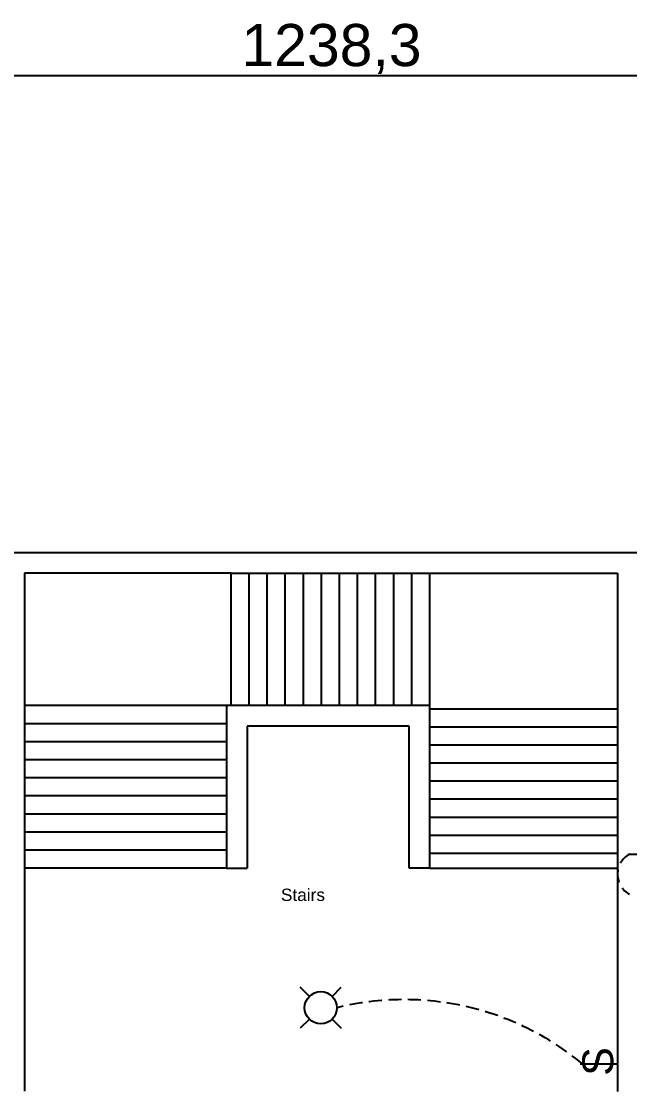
# Model space of a CAD drawing. Header units: feet. Extents: x 15180 to 17114, y 6067 to 8094.
# Drawn here: x 15941 to 16236, y 6467 to 6986 of the extents above; entities that cross this region are included whole.
import ezdxf

# ---------------------------------------------------------------- set-up
doc = ezdxf.new("R2010")
doc.units = ezdxf.units.FT
doc.linetypes.add('HIDDEN', pattern=[9.525, 6.35, -3.175])
for name, color, linetype in [('Dimension', 130, 'Continuous'), ('Electrical', 50, 'Continuous'), ('Electrical Hidden', 120, 'HIDDEN')]:
    doc.layers.add(name, color=color, linetype=linetype)
doc.styles.get("Standard").update_dxf_attribs({"font": 'arial.ttf'})
doc.dimstyles.new('ISO-25', dxfattribs={"dimtxt": 20.5, "dimasz": 10.5, "dimexe": 1.25, "dimexo": 0.625, "dimtad": 1, "dimtxsty": 'Standard', "dimcen": 2.5, "dimadec": 0, "dimazin": 0, "dimtfac": 1, "dimtmove": 0, "dimatfit": 3, "dimfxl": 1, "dimarcsym": 0})

# ---------------------------------------------------------------- blocks, each defined once
blk = doc.blocks.new('*D3')
at = {"layer": 'Defpoints', "color": 0, "transparency": 16777216}
for p in [(16710.41, 6959.29), (15472.11, 6727.24), (16710.41, 6726.06)]:
    blk.add_point(p, dxfattribs=at)
at = {"layer": 'Dimension', "color": 0, "lineweight": -2, "transparency": 16777216}
for p, q in [((15472.11, 6727.87), (15472.11, 6960.54)), ((15482.61, 6959.29), (16699.91, 6959.29)), ((16710.41, 6726.69), (16710.41, 6960.54))]:
    blk.add_line(p, q, dxfattribs=at)
at = {"layer": 'Dimension', "color": 0, "transparency": 16777216}
for points in [[(15482.61, 6961.04), (15482.61, 6957.54), (15472.11, 6959.29)], [(16699.91, 6961.04), (16699.91, 6957.54), (16710.41, 6959.29)]]:
    blk.add_solid(points, dxfattribs=at)
at = {"layer": 'Dimension', "color": 0, "transparency": 16777216, "insert": (16091.26, 6972.24), "char_height": 20.5, "attachment_point": 5}
blk.add_mtext('1238,3', dxfattribs=at)
blk = doc.blocks.new('*U131')
at = {"layer": 'Electrical'}
blk.add_line((-2.22, -2.22), (2.22, 2.22), dxfattribs=at)
blk = doc.blocks.new('*U132')
at = {"layer": 'Electrical', "color": 0, "linetype": 'ByBlock', "lineweight": -2, "transparency": 16777216}
for p, rotation in [((12970.18, 6151.56), 90.00000000000001), ((12970.18, 6136.04), 180), ((12985.7, 6136.04), 270)]:
    blk.add_blockref('*U131', p, dxfattribs=dict(at, rotation=rotation))
blk.add_blockref('*U131', (12985.7, 6151.56), dxfattribs=at)

msp = doc.modelspace()

# ---------------------------------------------------------------- linework, layer by layer
for p, q in [((15488.46, 6727.242), (16357.112, 6727.242)), ((15942.019, 6717.182), (15942.019, 6573.662)), ((16042.441, 6717.182), (16040.194, 6717.182)), ((16042.441, 6652.746), (16042.441, 6717.182)), ((16042.441, 6717.182), (16139.098, 6717.182)), ((16051.228, 6652.746), (16051.228, 6717.182)), ((16060.015, 6652.746), (16060.015, 6717.182)), ((16068.802, 6652.746), (16068.802, 6717.182)), ((16077.589, 6652.746), (16077.589, 6717.182)), ((16086.376, 6652.746), (16086.376, 6717.182)), ((16095.163, 6652.746), (16095.163, 6717.182)), ((16103.95, 6652.746), (16103.95, 6717.182)), ((16112.737, 6652.746), (16112.737, 6717.182)), ((16121.524, 6652.746), (16121.524, 6717.182)), ((16130.311, 6652.746), (16130.311, 6717.182)), ((16139.098, 6652.746), (16139.098, 6717.182)), ((16230.302, 6717.182), (16230.302, 6589.757)), ((16040.194, 6652.746), (15942.019, 6652.746)), ((16139.098, 6652.746), (16040.194, 6652.746)), ((16040.194, 6652.746), (16040.194, 6573.662)), ((16139.098, 6573.662), (16139.098, 6652.746)), ((16139.098, 6651.267), (16230.302, 6651.267)), ((16040.194, 6643.959), (15942.019, 6643.959)), ((16129.039, 6642.687), (16050.253, 6642.687)), ((16050.253, 6642.687), (16050.253, 6573.662)), ((16129.039, 6573.662), (16129.039, 6642.687)), ((16139.098, 6642.48), (16230.302, 6642.48)), ((16040.194, 6635.172), (15942.019, 6635.172)), ((16139.098, 6633.693), (16230.302, 6633.693)), ((16040.194, 6626.385), (15942.019, 6626.385)), ((16139.098, 6624.906), (16230.302, 6624.906)), ((16040.194, 6617.598), (15942.019, 6617.598)), ((16139.098, 6616.119), (16230.302, 6616.119)), ((16040.194, 6608.811), (15942.019, 6608.811)), ((16139.098, 6607.332), (16230.302, 6607.332)), ((16040.194, 6600.024), (15942.019, 6600.024)), ((16139.098, 6598.545), (16230.302, 6598.545)), ((16040.194, 6591.236), (15942.019, 6591.236)), ((16139.098, 6589.757), (16230.302, 6589.757)), ((16139.098, 6589.757), (16230.302, 6589.757)), ((16230.302, 6589.757), (16230.302, 6573.662)), ((16040.194, 6582.449), (15942.019, 6582.449)), ((16139.098, 6580.97), (16230.302, 6580.97)), ((16230.302, 6580.97), (16230.302, 6465.074)), ((16040.194, 6573.662), (15942.019, 6573.662)), ((15942.019, 6573.662), (15942.022, 6465.223)), ((16040.194, 6573.662), (16050.253, 6573.662)), ((16139.098, 6573.662), (16129.039, 6573.662)), ((16139.098, 6573.662), (16230.302, 6573.662))]:
    msp.add_line(p, q)
for points in [[(16040.194, 6717.182), (15942.019, 6717.182)], [(16139.098, 6717.182), (16230.302, 6717.182)]]:
    msp.add_lwpolyline(points)
at = {"layer": 'Electrical', "color": 3}
msp.add_line((16236.057, 6580.47), (16254.258, 6580.47), dxfattribs=at)
at = {"layer": 'Electrical', "color": 6}
msp.add_line((16212.101, 6478.511), (16230.302, 6478.511), dxfattribs=at)
at = {"layer": 'Electrical'}
msp.add_circle((16086.062, 6505.76), 7.837, dxfattribs=at)
at = {"layer": 'Electrical Hidden'}
for centre, radius, start, end in [((16241.374, 6570.758), 11.072, 118.70022, 242.13358), ((16126.484, 6373.644), 136.075, 50.41285, 103.85481)]:
    msp.add_arc(centre, radius, start, end, dxfattribs=at)

# ---------------------------------------------------------------- block references
at = {"layer": 'Electrical'}
msp.add_blockref('*U132', (3108.124, 361.961), dxfattribs=at)

# ---------------------------------------------------------------- texts
at = {"layer": 'Electrical', "color": 6, "insert": (16213.198, 6472.625), "char_height": 15, "attachment_point": 1, "rotation": 90}
msp.add_mtext_dynamic_manual_height_columns('S', width=32.74745, gutter_width=12.5, heights=[0], dxfattribs=at)
at = {"layer": 'Electrical Hidden', "color": 0, "ltscale": 22}
msp.add_text('Stairs', height=6, dxfattribs=at).set_placement((16066.682, 6557.703))

# ---------------------------------------------------------------- dimensions: what is measured, and where the dimension line sits
at = {"layer": 'Dimension'}
dim = msp.add_linear_dim(base=(16710.411, 6959.291), p1=(15472.113, 6727.242), p2=(16710.411, 6726.063), dimstyle='ISO-25', dxfattribs=at)
dim.commit()
dim.dimension.update_dxf_attribs({"geometry": '*D3', "text_midpoint": (16091.262, 6972.235)})

doc.saveas('drawing.dxf')
